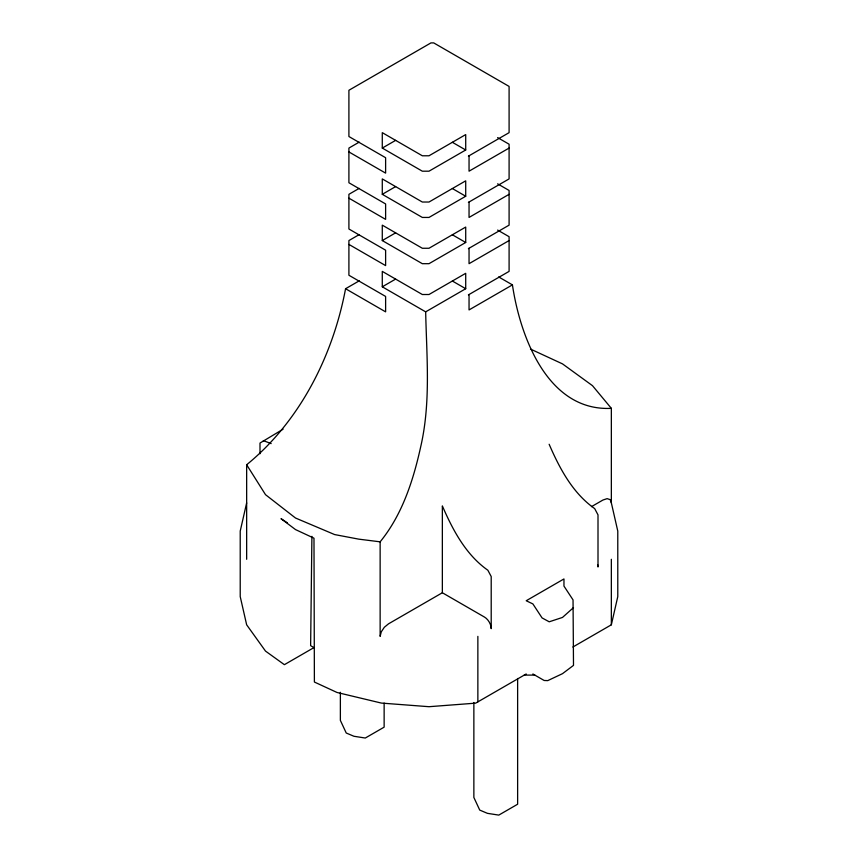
<?xml version="1.0" encoding="UTF-8"?>
<svg xmlns="http://www.w3.org/2000/svg" width="858" height="858" viewBox="0 0 858 858"><rect width="100%" height="100%" fill="white"/><g stroke="black" fill="none" stroke-linecap="round" stroke-linejoin="round"><path stroke-width="1.29" d="M311.904 536.357L310.628 645.666L313.921 647.618L284.384 664.682L265.508 651.093L246.654 624.806L240.219 596.6L240.219 531.091L246.654 502.885M359.266 280.823L345.57 288.728C332.947 355.716 300 421.214 246.654 464.757L246.654 559.298M572.854 647.039L611.346 624.806L617.781 596.6L617.781 531.091L611.346 502.885L610.22 499.678L607.142 498.637L602.938 500.032L591.494 506.638M442.353 592.749L442.353 505.909C452.788 530.019 465.883 554.794 487.87 570.248L491.205 576.533L491.205 628.657A9.438 5.448 60 0 0 484.534 617.106L442.353 592.749L388.556 623.809L384.341 627.262L381.263 631.863L380.137 636.368L380.137 541.827C402.209 514.789 413.224 480.598 420.656 446.975C430.963 402.488 426.63 356.917 425.665 311.851L382.282 286.797L382.282 271.385L422.329 294.509L429 294.509L465.712 273.316L465.712 288.728L425.665 311.851M573.498 607.614L562.494 617.438L549.217 621.803L542.074 617.921L532.872 603.914L526.201 600.75L563.963 578.946L563.963 586.089L573.037 599.903L573.498 665.379L562.494 673.669L547.758 680.619L544.154 680.48L532.872 673.97M283.065 429.214L259.995 443.05L259.995 453.743M359.202 142.128L348.906 148.069L348.906 182.754L385.617 203.947L385.617 219.369L348.906 198.166M382.282 148.069L422.329 171.192L429 171.192L465.712 150L465.712 134.588L429 155.781L422.329 155.781L382.282 132.658L382.282 148.069L395.624 140.369M359.202 188.374L348.906 194.316L348.906 229L385.617 250.193L385.617 265.605L348.906 244.412M382.282 194.316L422.329 217.439L429 217.439L465.712 196.246L465.712 180.834L429 202.027L422.329 202.027L382.282 178.904L382.282 194.316L395.624 186.604M468.404 156.156L509.094 132.658L509.094 86.422L433.719 42.9L430.952 42.9L348.906 90.272L348.906 136.519L385.617 157.711L385.617 173.123L348.906 151.93M359.202 234.609L348.906 240.562L348.906 275.246L385.617 296.439L385.617 311.851L345.57 288.728M509.094 148.069L469.047 171.192L469.047 155.781M382.282 240.562L422.329 263.685L429 263.685L465.712 242.482L465.712 227.07L429 248.262L422.329 248.262L382.282 225.15L382.282 240.562L395.624 232.85M468.404 202.391L509.094 178.904L509.094 144.219L497.619 137.602M509.094 194.316L469.047 217.439L469.047 202.027M382.282 286.797L395.624 279.097M468.404 248.638L509.094 225.15L509.094 190.465L497.619 183.837M509.094 240.562L469.047 263.685L469.047 248.262M468.404 294.884L509.094 271.385L509.094 236.701L497.619 230.083M611.346 502.885L611.346 408.344C547.672 411.572 520.098 336.529 512.43 284.877L469.047 309.92L469.047 294.509M526.201 673.97L475.654 703.152L429 706.702L381.37 703.077L336.99 692.46L314.393 682.035L313.985 538.181L295.506 529.579L281.016 518.672L287.28 522.769M524.249 675.096L534.834 675.096M380.137 541.827L358.751 539.146L334.609 534.566L295.506 518.018L265.508 494.669L246.654 464.757M271.171 443.607L263.331 440.615M530.501 349.077L562.494 363.878L592.492 385.682L611.346 408.344M452.359 142.289L465.712 150M452.359 188.535L465.712 196.246M452.359 234.781L465.712 242.482M498.702 276.952L512.43 284.877M452.359 281.016L465.712 288.728M549.141 444.262C559.577 468.361 572.672 493.136 594.669 508.59L598.005 514.875L598.005 567.009A9.438 5.448 60 0 0 597.779 564.875M611.346 559.298L611.346 624.806M517.631 678.485L517.631 804.225L498.788 815.1L487.43 813.341L479.729 810.081L473.863 797.457L473.863 702.487M477.863 636.368L477.863 701.876M384.137 703.077L384.137 727.155L365.294 738.03L353.946 736.271L346.235 733.011L340.369 720.388L340.369 692.288"/></g></svg>
